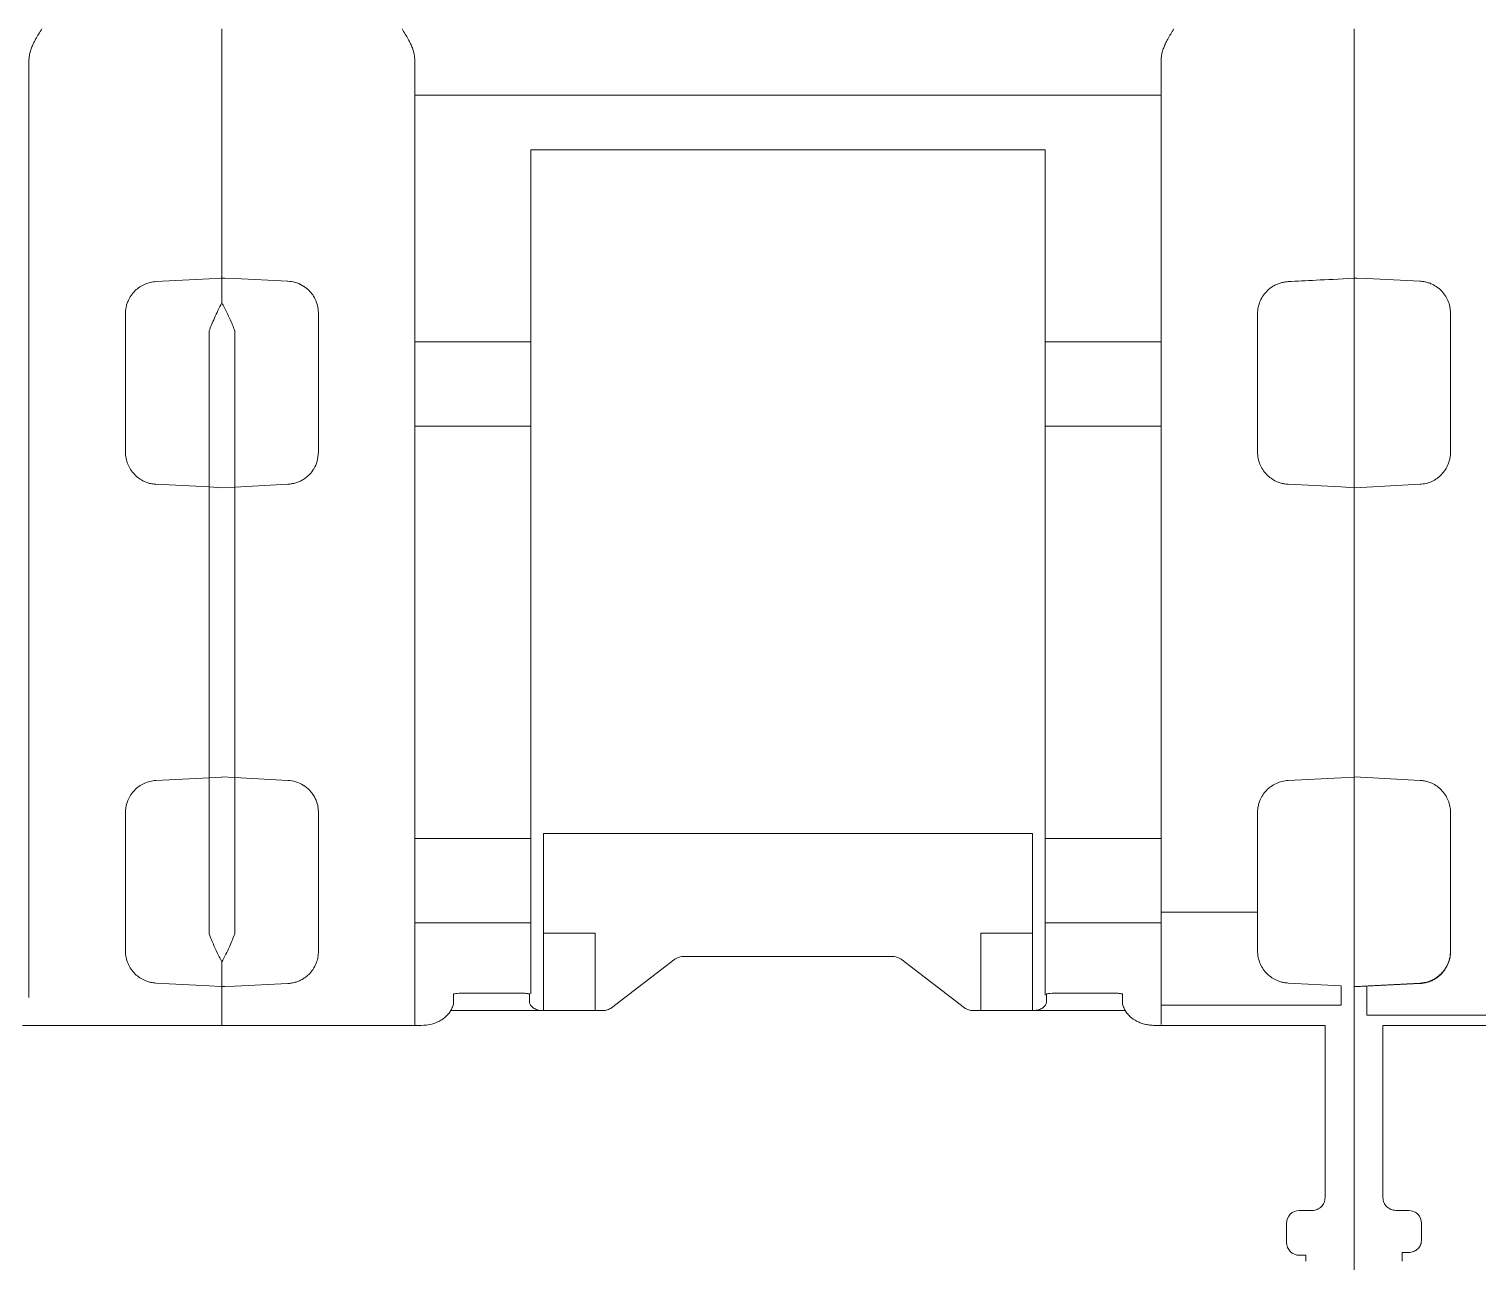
# Model space of a CAD drawing. Header units: millimetres. Extents: x 1359 to 3577, y 1336 to 3557.
# Drawn here: x 1761.47 to 1783.98, y 2945.63 to 2964.79 of the extents above; entities that cross this region are included whole.
import ezdxf

# ---------------------------------------------------------------- set-up
doc = ezdxf.new("R2010")
doc.units = ezdxf.units.MM
doc.layers.add('000-PI-Oprema', color=30, linetype='Continuous', lineweight=5)

msp = doc.modelspace()

# ---------------------------------------------------------------- linework, layer by layer
at = {"layer": '000-PI-Oprema', "color": 0, "lineweight": 0}
for p, q in [((1764.471, 2964.789), (1764.471, 2963.547)), ((1779.071, 2963.758), (1767.471, 2963.758)), ((1764.471, 2963.547), (1764.471, 2960.914)), ((1769.271, 2962.088), (1769.271, 2962.912)), ((1777.271, 2962.912), (1769.271, 2962.912)), ((1777.271, 2962.912), (1777.271, 2962.088)), ((1769.271, 2962.088), (1769.271, 2959.923)), ((1777.271, 2959.923), (1777.271, 2962.088)), ((1764.271, 2960.903), (1764.452, 2960.912)), ((1764.517, 2960.913), (1764.489, 2960.914)), ((1764.671, 2960.908), (1764.517, 2960.913)), ((1765.497, 2960.867), (1764.671, 2960.91)), ((1765.497, 2960.867), (1765.497, 2960.861)), ((1782.117, 2960.913), (1782.089, 2960.914)), ((1782.271, 2960.908), (1782.117, 2960.913)), ((1783.097, 2960.867), (1782.271, 2960.91)), ((1782.271, 2960.908), (1782.271, 2960.91)), ((1783.097, 2960.861), (1783.097, 2960.867)), ((1782.071, 2957.654), (1782.071, 2960.531)), ((1782.071, 2960.53), (1782.071, 2957.656)), ((1764.271, 2960.094), (1764.271, 2957.667)), ((1764.671, 2957.665), (1764.671, 2960.096)), ((1767.471, 2959.923), (1769.271, 2959.923)), ((1769.271, 2959.923), (1769.271, 2958.612)), ((1777.271, 2958.612), (1777.271, 2959.923)), ((1777.271, 2959.923), (1779.071, 2959.923)), ((1769.271, 2958.612), (1767.471, 2958.612)), ((1769.271, 2958.612), (1769.271, 2952.2)), ((1777.271, 2952.2), (1777.271, 2958.612)), ((1779.071, 2958.612), (1777.271, 2958.612)), ((1764.271, 2957.667), (1763.445, 2957.71)), ((1764.271, 2957.667), (1764.471, 2957.656)), ((1764.671, 2957.665), (1764.471, 2957.654)), ((1765.497, 2957.708), (1764.671, 2957.665)), ((1781.045, 2957.71), (1781.871, 2957.667)), ((1781.871, 2957.667), (1782.071, 2957.656)), ((1782.071, 2957.654), (1782.271, 2957.665)), ((1782.271, 2957.665), (1783.097, 2957.708)), ((1763.445, 2953.103), (1764.271, 2953.146)), ((1764.471, 2953.156), (1764.271, 2953.146)), ((1764.271, 2953.146), (1764.271, 2950.718)), ((1764.471, 2953.158), (1764.671, 2953.148)), ((1764.671, 2953.148), (1765.497, 2953.104)), ((1764.671, 2950.716), (1764.671, 2953.148)), ((1781.871, 2953.146), (1781.045, 2953.103)), ((1782.071, 2953.156), (1781.871, 2953.146)), ((1782.271, 2953.148), (1782.071, 2953.158)), ((1782.071, 2952.106), (1782.071, 2953.158)), ((1782.071, 2953.156), (1782.071, 2951.983)), ((1783.097, 2953.104), (1782.271, 2953.148)), ((1769.471, 2950.726), (1769.471, 2952.277)), ((1769.471, 2952.277), (1777.071, 2952.277)), ((1777.071, 2952.277), (1777.071, 2950.726)), ((1777.271, 2952.278), (1777.266, 2952.278)), ((1767.471, 2952.2), (1769.271, 2952.2)), ((1769.271, 2952.2), (1769.271, 2950.89)), ((1777.271, 2950.89), (1777.271, 2952.2)), ((1777.271, 2952.2), (1779.071, 2952.2)), ((1769.271, 2950.89), (1767.471, 2950.89)), ((1769.271, 2950.89), (1769.271, 2949.786)), ((1777.271, 2949.765), (1777.271, 2950.89)), ((1777.271, 2950.89), (1779.071, 2950.89)), ((1780.571, 2951.056), (1779.071, 2951.056)), ((1769.471, 2950.726), (1770.271, 2950.726)), ((1769.471, 2949.524), (1769.471, 2950.726)), ((1770.271, 2950.726), (1770.271, 2949.524)), ((1776.271, 2950.726), (1777.071, 2950.726)), ((1776.271, 2949.524), (1776.271, 2950.726)), ((1777.071, 2950.726), (1777.071, 2949.524)), ((1770.53, 2949.569), (1771.513, 2950.322)), ((1771.654, 2950.367), (1774.888, 2950.367)), ((1775.03, 2950.322), (1776.013, 2949.569)), ((1764.452, 2949.9), (1764.271, 2949.91)), ((1764.471, 2949.899), (1764.471, 2949.294)), ((1764.517, 2949.899), (1764.671, 2949.904)), ((1764.671, 2949.902), (1765.497, 2949.945)), ((1764.671, 2949.904), (1764.671, 2949.902)), ((1768.071, 2949.701), (1768.071, 2949.779)), ((1769.054, 2949.797), (1768.271, 2949.797)), ((1769.254, 2949.779), (1769.254, 2949.701)), ((1777.288, 2949.701), (1777.288, 2949.779)), ((1778.272, 2949.797), (1777.488, 2949.797)), ((1778.472, 2949.779), (1778.472, 2949.701)), ((1781.045, 2949.953), (1781.871, 2949.91)), ((1782.089, 2949.898), (1783.097, 2949.951)), ((1782.271, 2949.902), (1782.271, 2949.904)), ((1783.097, 2949.945), (1783.097, 2949.951)), ((1767.471, 2949.577), (1767.471, 2949.294)), ((1768.029, 2949.524), (1769.454, 2949.524)), ((1770.388, 2949.524), (1769.454, 2949.524)), ((1777.088, 2949.524), (1776.154, 2949.524)), ((1778.513, 2949.524), (1777.088, 2949.524)), ((1779.071, 2949.306), (1779.071, 2949.729)), ((1781.871, 2949.61), (1779.071, 2949.61)), ((1784.871, 2949.454), (1782.271, 2949.454)), ((1761.372, 2949.294), (1767.571, 2949.294)), ((1778.972, 2949.294), (1781.621, 2949.294)), ((1781.621, 2949.294), (1781.621, 2948.682)), ((1782.521, 2948.682), (1782.521, 2949.294)), ((1782.521, 2949.294), (1785.171, 2949.294)), ((1781.621, 2946.616), (1781.621, 2948.025)), ((1782.521, 2948.025), (1782.521, 2946.616)), ((1781.421, 2946.417), (1781.221, 2946.417)), ((1782.921, 2946.417), (1782.721, 2946.417)), ((1781.021, 2946.217), (1781.021, 2945.919)), ((1783.121, 2945.968), (1783.121, 2946.217)), ((1782.071, 2946.023), (1782.071, 2945.856)), ((1782.071, 2945.706), (1782.071, 2946.023)), ((1781.221, 2945.719), (1781.321, 2945.719)), ((1781.321, 2945.63), (1781.321, 2945.719)), ((1782.071, 2945.706), (1782.071, 2943.509)), ((1782.071, 2944.432), (1782.071, 2945.706)), ((1782.821, 2945.763), (1782.921, 2945.763)), ((1782.821, 2945.719), (1782.821, 2945.763)), ((1782.821, 2945.719), (1782.821, 2945.63))]:
    msp.add_line(p, q, dxfattribs=at)
for points, knots in [([(1761.471, 2964.299), (1761.472, 2964.32), (1761.474, 2964.364), (1761.489, 2964.43), (1761.51, 2964.496), (1761.54, 2964.563), (1761.591, 2964.662), (1761.638, 2964.737), (1761.671, 2964.789)], [0, 0, 0, 0, 0.117446, 0.242847, 0.378002, 0.506391, 0.652474, 1, 1, 1, 1]), ([(1767.271, 2964.789), (1767.305, 2964.736), (1767.352, 2964.662), (1767.403, 2964.562), (1767.437, 2964.485), (1767.464, 2964.398), (1767.469, 2964.331), (1767.471, 2964.299)], [0, 0, 0, 0, 0.350596, 0.493868, 0.625405, 0.821427, 1, 1, 1, 1]), ([(1779.071, 2964.299), (1779.072, 2964.32), (1779.074, 2964.364), (1779.089, 2964.43), (1779.11, 2964.496), (1779.14, 2964.563), (1779.191, 2964.662), (1779.238, 2964.737), (1779.271, 2964.789)], [0, 0, 0, 0, 0.117336, 0.242611, 0.377617, 0.505972, 0.652001, 1, 1, 1, 1]), ([(1782.071, 2964.789), (1782.071, 2964.757), (1782.071, 2964.693), (1782.071, 2964.597), (1782.071, 2964.502), (1782.071, 2964.375), (1782.071, 2964.219), (1782.071, 2964.042), (1782.071, 2963.882), (1782.071, 2963.745), (1782.071, 2963.63), (1782.071, 2963.575), (1782.071, 2963.547)], [0, 0, 0, 0, 0.061391, 0.122427, 0.18342, 0.24468, 0.372209, 0.500076, 0.627605, 0.755472, 0.877481, 1, 1, 1, 1]), ([(1782.071, 2963.547), (1782.071, 2963.561), (1782.071, 2963.587), (1782.071, 2963.634), (1782.071, 2963.687), (1782.071, 2963.767), (1782.071, 2963.882), (1782.071, 2964.042), (1782.071, 2964.218), (1782.071, 2964.405), (1782.071, 2964.596), (1782.071, 2964.725), (1782.071, 2964.789)], [0, 0, 0, 0, 0.061391, 0.122427, 0.18342, 0.24468, 0.372209, 0.500076, 0.627605, 0.755472, 0.877481, 1, 1, 1, 1]), ([(1761.471, 2964.145), (1761.471, 2964.155), (1761.471, 2964.174), (1761.471, 2964.21), (1761.471, 2964.252), (1761.471, 2964.283), (1761.471, 2964.299)], [0, 0, 0, 0, 0.251193, 0.5, 0.748807, 1, 1, 1, 1]), ([(1767.471, 2964.299), (1767.471, 2964.283), (1767.471, 2964.252), (1767.471, 2964.21), (1767.471, 2964.174), (1767.471, 2964.155), (1767.471, 2964.145)], [0, 0, 0, 0, 0.251193, 0.5, 0.748807, 1, 1, 1, 1]), ([(1779.071, 2964.145), (1779.071, 2964.155), (1779.071, 2964.174), (1779.071, 2964.21), (1779.071, 2964.252), (1779.071, 2964.283), (1779.071, 2964.299)], [0, 0, 0, 0, 0.251193, 0.5, 0.748807, 1, 1, 1, 1]), ([(1761.471, 2961.083), (1761.471, 2961.167), (1761.471, 2961.333), (1761.471, 2961.575), (1761.471, 2961.81), (1761.471, 2962.037), (1761.471, 2962.257), (1761.471, 2962.47), (1761.471, 2962.676), (1761.471, 2962.94), (1761.471, 2963.249), (1761.471, 2963.585), (1761.471, 2963.889), (1761.471, 2964.06), (1761.471, 2964.145)], [0, 0, 0, 0, 0.062754, 0.125301, 0.187708, 0.250043, 0.312375, 0.374772, 0.437302, 0.500033, 0.625237, 0.749935, 0.874674, 1, 1, 1, 1]), ([(1767.471, 2964.145), (1767.471, 2964.105), (1767.471, 2964.024), (1767.471, 2963.893), (1767.471, 2963.753), (1767.471, 2963.606), (1767.471, 2963.45), (1767.471, 2963.285), (1767.471, 2963.113), (1767.471, 2962.872), (1767.471, 2962.553), (1767.471, 2962.142), (1767.471, 2961.705), (1767.471, 2961.392), (1767.471, 2961.235)], [0, 0, 0, 0, 0.062736, 0.125281, 0.187695, 0.250043, 0.312387, 0.374792, 0.437318, 0.500031, 0.625212, 0.749931, 0.874692, 1, 1, 1, 1]), ([(1779.071, 2961.083), (1779.071, 2961.167), (1779.071, 2961.333), (1779.071, 2961.575), (1779.071, 2961.81), (1779.071, 2962.037), (1779.071, 2962.257), (1779.071, 2962.47), (1779.071, 2962.676), (1779.071, 2962.94), (1779.071, 2963.249), (1779.071, 2963.585), (1779.071, 2963.889), (1779.071, 2964.06), (1779.071, 2964.145)], [0, 0, 0, 0, 0.062754, 0.125301, 0.187708, 0.250043, 0.312375, 0.374772, 0.437302, 0.500033, 0.625237, 0.749935, 0.874674, 1, 1, 1, 1]), ([(1782.071, 2963.547), (1782.071, 2963.511), (1782.071, 2963.437), (1782.071, 2963.317), (1782.071, 2963.191), (1782.071, 2963.057), (1782.071, 2962.915), (1782.071, 2962.766), (1782.071, 2962.61), (1782.071, 2962.392), (1782.071, 2962.104), (1782.071, 2961.731), (1782.071, 2961.336), (1782.071, 2961.054), (1782.071, 2960.912)], [0, 0, 0, 0, 0.062728, 0.125272, 0.18769, 0.250045, 0.312396, 0.374803, 0.437328, 0.500029, 0.625194, 0.749922, 0.874696, 1, 1, 1, 1]), ([(1782.071, 2960.914), (1782.071, 2960.985), (1782.071, 2961.128), (1782.071, 2961.334), (1782.071, 2961.535), (1782.071, 2961.73), (1782.071, 2961.918), (1782.071, 2962.101), (1782.071, 2962.277), (1782.071, 2962.504), (1782.071, 2962.77), (1782.071, 2963.06), (1782.071, 2963.323), (1782.071, 2963.472), (1782.071, 2963.547)], [0, 0, 0, 0, 0.062728, 0.125271, 0.18769, 0.250045, 0.312396, 0.374804, 0.437328, 0.500029, 0.625194, 0.749922, 0.874696, 1, 1, 1, 1]), ([(1767.471, 2961.235), (1767.471, 2961.171), (1767.471, 2961.044), (1767.471, 2960.845), (1767.471, 2960.643), (1767.471, 2960.435), (1767.471, 2960.223), (1767.471, 2960.006), (1767.471, 2959.784), (1767.471, 2959.633), (1767.471, 2959.558)], [0, 0, 0, 0, 0.12575, 0.250858, 0.375537, 0.5, 0.624463, 0.749142, 0.87425, 1, 1, 1, 1]), ([(1761.471, 2959.69), (1761.471, 2959.761), (1761.471, 2959.903), (1761.471, 2960.111), (1761.471, 2960.315), (1761.471, 2960.514), (1761.471, 2960.709), (1761.471, 2960.899), (1761.471, 2961.022), (1761.471, 2961.083)], [0, 0, 0, 0, 0.143512, 0.28637, 0.428834, 0.571166, 0.71363, 0.856488, 1, 1, 1, 1]), ([(1779.071, 2959.69), (1779.071, 2959.761), (1779.071, 2959.903), (1779.071, 2960.111), (1779.071, 2960.315), (1779.071, 2960.514), (1779.071, 2960.709), (1779.071, 2960.899), (1779.071, 2961.022), (1779.071, 2961.083)], [0, 0, 0, 0, 0.143512, 0.28637, 0.428834, 0.571166, 0.71363, 0.856488, 1, 1, 1, 1]), ([(1762.971, 2960.36), (1762.972, 2960.383), (1762.974, 2960.428), (1762.988, 2960.494), (1763.014, 2960.568), (1763.057, 2960.646), (1763.119, 2960.72), (1763.193, 2960.779), (1763.274, 2960.822), (1763.358, 2960.851), (1763.416, 2960.857), (1763.445, 2960.86)], [0, 0, 0, 0, 0.093221, 0.185813, 0.279137, 0.41434, 0.546905, 0.668022, 0.785627, 0.893606, 1, 1, 1, 1]), ([(1765.971, 2960.369), (1765.97, 2960.392), (1765.969, 2960.437), (1765.954, 2960.503), (1765.929, 2960.576), (1765.886, 2960.653), (1765.817, 2960.735), (1765.725, 2960.804), (1765.613, 2960.853), (1765.535, 2960.863), (1765.497, 2960.867)], [0, 0, 0, 0, 0.092601, 0.18543, 0.278489, 0.413813, 0.545287, 0.709927, 0.860804, 1, 1, 1, 1]), ([(1781.045, 2960.86), (1781.027, 2960.858), (1780.989, 2960.855), (1780.933, 2960.842), (1780.878, 2960.823), (1780.823, 2960.796), (1780.771, 2960.762), (1780.716, 2960.715), (1780.658, 2960.648), (1780.61, 2960.561), (1780.577, 2960.462), (1780.573, 2960.394), (1780.571, 2960.36)], [0, 0, 0, 0, 0.067869, 0.138425, 0.211987, 0.288836, 0.369219, 0.453352, 0.573685, 0.721104, 0.860335, 1, 1, 1, 1]), ([(1783.097, 2960.867), (1783.117, 2960.865), (1783.156, 2960.862), (1783.212, 2960.849), (1783.278, 2960.825), (1783.35, 2960.786), (1783.424, 2960.727), (1783.487, 2960.653), (1783.534, 2960.566), (1783.565, 2960.47), (1783.569, 2960.403), (1783.571, 2960.369)], [0, 0, 0, 0, 0.071618, 0.143308, 0.216363, 0.334035, 0.455285, 0.587191, 0.721903, 0.860899, 1, 1, 1, 1]), ([(1764.271, 2960.094), (1764.284, 2960.126), (1764.311, 2960.195), (1764.357, 2960.301), (1764.411, 2960.417), (1764.45, 2960.491), (1764.471, 2960.53)], [0, 0, 0, 0, 0.193415, 0.424448, 0.693252, 1, 1, 1, 1]), ([(1764.671, 2960.096), (1764.659, 2960.128), (1764.634, 2960.191), (1764.595, 2960.282), (1764.555, 2960.369), (1764.513, 2960.453), (1764.485, 2960.505), (1764.471, 2960.531)], [0, 0, 0, 0, 0.194202, 0.390464, 0.589612, 0.792498, 1, 1, 1, 1]), ([(1780.571, 2960.36), (1780.571, 2960.295), (1780.571, 2960.163), (1780.571, 2959.962), (1780.571, 2959.825), (1780.571, 2959.757)], [0, 0, 0, 0, 0.333419, 0.666581, 1, 1, 1, 1]), ([(1761.471, 2951.123), (1761.471, 2951.237), (1761.471, 2951.465), (1761.471, 2951.81), (1761.471, 2952.158), (1761.471, 2952.508), (1761.471, 2952.862), (1761.471, 2953.459), (1761.471, 2954.306), (1761.471, 2955.406), (1761.471, 2956.506), (1761.471, 2957.473), (1761.471, 2958.305), (1761.471, 2959.005), (1761.471, 2959.461), (1761.471, 2959.69)], [0, 0, 0, 0, 0.041431, 0.082793, 0.124119, 0.165441, 0.206793, 0.248207, 0.374079, 0.500012, 0.625883, 0.751817, 0.834548, 0.917188, 1, 1, 1, 1]), ([(1779.071, 2951.123), (1779.071, 2951.237), (1779.071, 2951.465), (1779.071, 2951.81), (1779.071, 2952.158), (1779.071, 2952.508), (1779.071, 2952.862), (1779.071, 2953.459), (1779.071, 2954.306), (1779.071, 2955.406), (1779.071, 2956.506), (1779.071, 2957.473), (1779.071, 2958.305), (1779.071, 2959.005), (1779.071, 2959.461), (1779.071, 2959.69)], [0, 0, 0, 0, 0.041431, 0.082793, 0.124119, 0.165441, 0.206793, 0.248207, 0.374079, 0.500012, 0.625883, 0.751817, 0.834548, 0.917188, 1, 1, 1, 1]), ([(1780.571, 2959.757), (1780.571, 2959.655), (1780.571, 2959.452), (1780.571, 2959.145), (1780.571, 2958.835), (1780.571, 2958.523), (1780.571, 2958.314), (1780.571, 2958.209)], [0, 0, 0, 0, 0.200123, 0.400061, 0.599939, 0.799877, 1, 1, 1, 1]), ([(1767.471, 2959.558), (1767.471, 2959.447), (1767.471, 2959.225), (1767.471, 2958.89), (1767.471, 2958.552), (1767.471, 2958.212), (1767.471, 2957.87), (1767.471, 2957.291), (1767.471, 2956.471), (1767.471, 2955.406), (1767.471, 2954.342), (1767.471, 2953.406), (1767.471, 2952.6), (1767.471, 2951.921), (1767.471, 2951.477), (1767.471, 2951.255)], [0, 0, 0, 0, 0.041447, 0.082829, 0.124176, 0.16552, 0.206891, 0.248321, 0.374134, 0.500011, 0.625824, 0.751702, 0.834467, 0.91715, 1, 1, 1, 1]), ([(1783.571, 2958.207), (1783.571, 2958.327), (1783.571, 2958.566), (1783.571, 2958.921), (1783.571, 2959.274), (1783.571, 2959.506), (1783.571, 2959.622)], [0, 0, 0, 0, 0.2501, 0.5, 0.7499, 1, 1, 1, 1]), ([(1763.445, 2957.71), (1763.424, 2957.712), (1763.382, 2957.715), (1763.321, 2957.731), (1763.253, 2957.757), (1763.18, 2957.799), (1763.108, 2957.862), (1763.049, 2957.936), (1763.005, 2958.021), (1762.976, 2958.113), (1762.973, 2958.177), (1762.971, 2958.209)], [0, 0, 0, 0, 0.082209, 0.16366, 0.245689, 0.369303, 0.493372, 0.618767, 0.744744, 0.872104, 1, 1, 1, 1]), ([(1765.497, 2957.708), (1765.518, 2957.71), (1765.559, 2957.714), (1765.62, 2957.729), (1765.678, 2957.751), (1765.734, 2957.781), (1765.786, 2957.817), (1765.845, 2957.872), (1765.907, 2957.953), (1765.96, 2958.07), (1765.967, 2958.16), (1765.971, 2958.207)], [0, 0, 0, 0, 0.080411, 0.161533, 0.243405, 0.326066, 0.409552, 0.493901, 0.642123, 0.810797, 1, 1, 1, 1]), ([(1781.045, 2957.71), (1781.024, 2957.712), (1780.982, 2957.715), (1780.921, 2957.731), (1780.853, 2957.757), (1780.78, 2957.799), (1780.708, 2957.862), (1780.649, 2957.936), (1780.605, 2958.021), (1780.576, 2958.113), (1780.573, 2958.177), (1780.571, 2958.209)], [0, 0, 0, 0, 0.082209, 0.16366, 0.245689, 0.369303, 0.493372, 0.618767, 0.744744, 0.872104, 1, 1, 1, 1]), ([(1783.571, 2958.207), (1783.571, 2958.186), (1783.569, 2958.144), (1783.556, 2958.081), (1783.533, 2958.01), (1783.494, 2957.935), (1783.435, 2957.86), (1783.363, 2957.797), (1783.281, 2957.75), (1783.191, 2957.718), (1783.129, 2957.711), (1783.097, 2957.708)], [0, 0, 0, 0, 0.085507, 0.170147, 0.255273, 0.381189, 0.506725, 0.630753, 0.754527, 0.877113, 1, 1, 1, 1]), ([(1764.271, 2957.667), (1764.271, 2957.56), (1764.271, 2957.346), (1764.271, 2957.024), (1764.271, 2956.702), (1764.271, 2956.379), (1764.271, 2956.055), (1764.271, 2955.731), (1764.271, 2955.325), (1764.271, 2954.838), (1764.271, 2954.272), (1764.271, 2953.707), (1764.271, 2953.333), (1764.271, 2953.146)], [0, 0, 0, 0, 0.071556, 0.142997, 0.214365, 0.285706, 0.357065, 0.428486, 0.500013, 0.625062, 0.749916, 0.874816, 1, 1, 1, 1]), ([(1782.071, 2957.656), (1782.071, 2957.55), (1782.071, 2957.338), (1782.071, 2957.017), (1782.071, 2956.697), (1782.071, 2956.375), (1782.071, 2956.053), (1782.071, 2955.73), (1782.071, 2955.326), (1782.071, 2954.841), (1782.071, 2954.276), (1782.071, 2953.714), (1782.071, 2953.342), (1782.071, 2953.156)], [0, 0, 0, 0, 0.071572, 0.143012, 0.214372, 0.285701, 0.357051, 0.428472, 0.500015, 0.625079, 0.749917, 0.8748, 1, 1, 1, 1]), ([(1782.071, 2953.158), (1782.071, 2953.264), (1782.071, 2953.477), (1782.071, 2953.796), (1782.071, 2954.117), (1782.071, 2954.438), (1782.071, 2954.76), (1782.071, 2955.083), (1782.071, 2955.487), (1782.071, 2955.972), (1782.071, 2956.535), (1782.071, 2957.097), (1782.071, 2957.468), (1782.071, 2957.654)], [0, 0, 0, 0, 0.071572, 0.143012, 0.214372, 0.285701, 0.357051, 0.428472, 0.500015, 0.625079, 0.749917, 0.8748, 1, 1, 1, 1]), ([(1762.971, 2952.603), (1762.972, 2952.625), (1762.974, 2952.667), (1762.986, 2952.73), (1763.01, 2952.801), (1763.049, 2952.876), (1763.108, 2952.951), (1763.18, 2953.013), (1763.262, 2953.06), (1763.351, 2953.093), (1763.414, 2953.099), (1763.445, 2953.103)], [0, 0, 0, 0, 0.085573, 0.170275, 0.255463, 0.381339, 0.506835, 0.630803, 0.754517, 0.877108, 1, 1, 1, 1]), ([(1765.971, 2952.605), (1765.97, 2952.629), (1765.968, 2952.677), (1765.953, 2952.745), (1765.931, 2952.806), (1765.902, 2952.861), (1765.869, 2952.909), (1765.817, 2952.97), (1765.737, 2953.035), (1765.621, 2953.089), (1765.539, 2953.099), (1765.497, 2953.104)], [0, 0, 0, 0, 0.097376, 0.189595, 0.276665, 0.358598, 0.435408, 0.507112, 0.674555, 0.83875, 1, 1, 1, 1]), ([(1780.571, 2952.603), (1780.572, 2952.625), (1780.574, 2952.667), (1780.586, 2952.73), (1780.61, 2952.801), (1780.649, 2952.876), (1780.708, 2952.951), (1780.78, 2953.013), (1780.862, 2953.06), (1780.951, 2953.093), (1781.014, 2953.099), (1781.045, 2953.103)], [0, 0, 0, 0, 0.085573, 0.170275, 0.255463, 0.381339, 0.506835, 0.630803, 0.754517, 0.877108, 1, 1, 1, 1]), ([(1783.097, 2953.104), (1783.118, 2953.103), (1783.16, 2953.099), (1783.221, 2953.083), (1783.29, 2953.057), (1783.363, 2953.015), (1783.435, 2952.953), (1783.494, 2952.878), (1783.538, 2952.793), (1783.566, 2952.701), (1783.57, 2952.637), (1783.571, 2952.605)], [0, 0, 0, 0, 0.082205, 0.163652, 0.245679, 0.369354, 0.493482, 0.618917, 0.744935, 0.872201, 1, 1, 1, 1]), ([(1780.571, 2952.603), (1780.571, 2952.499), (1780.571, 2952.289), (1780.571, 2951.977), (1780.571, 2951.668), (1780.571, 2951.36), (1780.571, 2951.157), (1780.571, 2951.056)], [0, 0, 0, 0, 0.200123, 0.400061, 0.599939, 0.799877, 1, 1, 1, 1]), ([(1783.571, 2951.19), (1783.571, 2951.306), (1783.571, 2951.539), (1783.571, 2951.892), (1783.571, 2952.247), (1783.571, 2952.486), (1783.571, 2952.605)], [0, 0, 0, 0, 0.2501, 0.5, 0.7499, 1, 1, 1, 1]), ([(1782.071, 2950.281), (1782.071, 2950.281), (1782.071, 2950.608), (1782.071, 2950.991), (1782.071, 2951.48), (1782.071, 2951.834), (1782.071, 2952.063), (1782.071, 2952.092), (1782.071, 2952.106)], [0, 0, 0, 0, 0.008736, 0.206989, 0.405242, 0.603494, 0.801747, 1, 1, 1, 1]), ([(1782.071, 2952.006), (1782.071, 2951.992), (1782.071, 2951.964), (1782.071, 2951.742), (1782.071, 2951.394), (1782.071, 2950.937), (1782.071, 2950.554), (1782.071, 2950.283)], [0, 0, 0, 0, 0.201961, 0.403921, 0.605881, 0.807842, 1, 1, 1, 1]), ([(1761.471, 2949.729), (1761.471, 2949.791), (1761.471, 2949.913), (1761.471, 2950.103), (1761.471, 2950.298), (1761.471, 2950.497), (1761.471, 2950.701), (1761.471, 2950.909), (1761.471, 2951.052), (1761.471, 2951.123)], [0, 0, 0, 0, 0.143512, 0.28637, 0.428834, 0.571166, 0.71363, 0.856488, 1, 1, 1, 1]), ([(1767.471, 2951.255), (1767.471, 2951.179), (1767.471, 2951.028), (1767.471, 2950.807), (1767.471, 2950.59), (1767.471, 2950.378), (1767.471, 2950.17), (1767.471, 2949.967), (1767.471, 2949.769), (1767.471, 2949.641), (1767.471, 2949.577)], [0, 0, 0, 0, 0.12575, 0.250858, 0.375537, 0.5, 0.624463, 0.749142, 0.87425, 1, 1, 1, 1]), ([(1779.071, 2949.729), (1779.071, 2949.791), (1779.071, 2949.913), (1779.071, 2950.103), (1779.071, 2950.298), (1779.071, 2950.497), (1779.071, 2950.701), (1779.071, 2950.909), (1779.071, 2951.052), (1779.071, 2951.123)], [0, 0, 0, 0, 0.143512, 0.28637, 0.428834, 0.571166, 0.71363, 0.856488, 1, 1, 1, 1]), ([(1783.571, 2950.443), (1783.571, 2950.504), (1783.571, 2950.625), (1783.571, 2950.811), (1783.571, 2950.999), (1783.571, 2951.126), (1783.571, 2951.19)], [0, 0, 0, 0, 0.25014, 0.5, 0.74986, 1, 1, 1, 1]), ([(1780.571, 2951.056), (1780.571, 2950.987), (1780.571, 2950.851), (1780.571, 2950.649), (1780.571, 2950.518), (1780.571, 2950.452)], [0, 0, 0, 0, 0.333419, 0.666581, 1, 1, 1, 1]), ([(1764.271, 2950.718), (1764.284, 2950.687), (1764.309, 2950.623), (1764.348, 2950.532), (1764.388, 2950.445), (1764.429, 2950.361), (1764.457, 2950.309), (1764.471, 2950.283)], [0, 0, 0, 0, 0.1942, 0.390457, 0.5896, 0.792488, 1, 1, 1, 1]), ([(1764.671, 2950.716), (1764.659, 2950.685), (1764.631, 2950.616), (1764.585, 2950.51), (1764.531, 2950.394), (1764.492, 2950.32), (1764.471, 2950.281)], [0, 0, 0, 0, 0.193384, 0.424408, 0.693222, 1, 1, 1, 1]), ([(1763.445, 2949.953), (1763.426, 2949.955), (1763.387, 2949.958), (1763.331, 2949.971), (1763.265, 2949.995), (1763.193, 2950.033), (1763.119, 2950.093), (1763.056, 2950.167), (1763.009, 2950.254), (1762.977, 2950.351), (1762.973, 2950.418), (1762.971, 2950.452)], [0, 0, 0, 0, 0.070996, 0.142095, 0.214573, 0.332083, 0.453298, 0.585758, 0.72107, 0.860537, 1, 1, 1, 1]), ([(1765.497, 2949.945), (1765.516, 2949.947), (1765.554, 2949.95), (1765.61, 2949.963), (1765.666, 2949.983), (1765.72, 2950.009), (1765.773, 2950.044), (1765.83, 2950.093), (1765.893, 2950.167), (1765.94, 2950.26), (1765.967, 2950.357), (1765.97, 2950.414), (1765.971, 2950.443)], [0, 0, 0, 0, 0.068374, 0.139376, 0.213318, 0.290476, 0.371092, 0.45538, 0.587276, 0.76147, 0.88059, 1, 1, 1, 1]), ([(1781.045, 2949.953), (1781.026, 2949.955), (1780.987, 2949.958), (1780.931, 2949.971), (1780.865, 2949.995), (1780.793, 2950.033), (1780.719, 2950.093), (1780.656, 2950.167), (1780.609, 2950.254), (1780.577, 2950.351), (1780.573, 2950.418), (1780.571, 2950.452)], [0, 0, 0, 0, 0.070997, 0.142096, 0.214572, 0.332081, 0.453288, 0.585757, 0.721078, 0.860541, 1, 1, 1, 1]), ([(1783.097, 2949.951), (1783.139, 2949.953), (1783.185, 2949.961), (1783.285, 2949.995), (1783.338, 2950.022), (1783.438, 2950.104), (1783.484, 2950.159), (1783.552, 2950.293), (1783.571, 2950.371), (1783.571, 2950.45)], [0, 0, 0, 0, 0.25, 0.25, 0.5, 0.5, 0.75, 0.75, 1, 1, 1, 1]), ([(1783.097, 2949.945), (1783.116, 2949.947), (1783.154, 2949.95), (1783.21, 2949.963), (1783.266, 2949.983), (1783.32, 2950.009), (1783.373, 2950.044), (1783.43, 2950.093), (1783.493, 2950.167), (1783.54, 2950.26), (1783.567, 2950.357), (1783.57, 2950.414), (1783.571, 2950.443)], [0, 0, 0, 0, 0.068374, 0.139377, 0.213319, 0.290477, 0.371094, 0.455382, 0.587277, 0.761474, 0.880592, 1, 1, 1, 1]), ([(1768.071, 2949.779), (1768.071, 2949.784), (1768.093, 2949.789), (1768.167, 2949.795), (1768.219, 2949.797), (1768.271, 2949.797)], [0, 0, 0, 0, 0.5, 0.5, 1, 1, 1, 1]), ([(1769.254, 2949.779), (1769.254, 2949.781), (1769.252, 2949.783), (1769.24, 2949.786), (1769.222, 2949.789), (1769.189, 2949.793), (1769.133, 2949.796), (1769.081, 2949.797), (1769.054, 2949.797)], [0, 0, 0, 0, 0.128148, 0.251094, 0.373747, 0.501054, 0.748354, 1, 1, 1, 1]), ([(1777.288, 2949.779), (1777.288, 2949.784), (1777.31, 2949.789), (1777.384, 2949.795), (1777.436, 2949.797), (1777.488, 2949.797)], [0, 0, 0, 0, 0.5, 0.5, 1, 1, 1, 1]), ([(1778.472, 2949.779), (1778.471, 2949.781), (1778.469, 2949.783), (1778.458, 2949.786), (1778.439, 2949.789), (1778.406, 2949.793), (1778.351, 2949.796), (1778.298, 2949.797), (1778.272, 2949.797)], [0, 0, 0, 0, 0.128148, 0.251094, 0.373747, 0.501054, 0.748354, 1, 1, 1, 1]), ([(1782.071, 2949.901), (1782.071, 2949.829), (1782.071, 2949.687), (1782.071, 2949.48), (1782.071, 2949.279), (1782.071, 2949.084), (1782.071, 2948.895), (1782.071, 2948.713), (1782.071, 2948.536), (1782.071, 2948.31), (1782.071, 2948.043), (1782.071, 2947.753), (1782.071, 2947.49), (1782.071, 2947.34), (1782.071, 2947.265)], [0, 0, 0, 0, 0.062728, 0.125272, 0.18769, 0.250045, 0.312396, 0.374803, 0.437328, 0.500029, 0.625194, 0.749922, 0.874696, 1, 1, 1, 1]), ([(1782.071, 2947.265), (1782.071, 2947.302), (1782.071, 2947.375), (1782.071, 2947.495), (1782.071, 2947.622), (1782.071, 2947.756), (1782.071, 2947.897), (1782.071, 2948.046), (1782.071, 2948.202), (1782.071, 2948.42), (1782.071, 2948.708), (1782.071, 2949.08), (1782.071, 2949.475), (1782.071, 2949.757), (1782.071, 2949.899)], [0, 0, 0, 0, 0.062728, 0.125271, 0.18769, 0.250045, 0.312396, 0.374804, 0.437328, 0.500029, 0.625194, 0.749922, 0.874696, 1, 1, 1, 1]), ([(1782.271, 2949.904), (1782.245, 2949.903), (1782.192, 2949.902), (1782.142, 2949.9), (1782.117, 2949.899)], [0, 0, 0, 0, 0.508632, 1, 1, 1, 1]), ([(1768.029, 2949.524), (1768.018, 2949.507), (1767.997, 2949.474), (1767.954, 2949.429), (1767.904, 2949.39), (1767.827, 2949.345), (1767.716, 2949.303), (1767.62, 2949.298), (1767.571, 2949.294)], [0, 0, 0, 0, 0.126929, 0.250928, 0.374602, 0.500576, 0.748126, 1, 1, 1, 1]), ([(1768.071, 2949.651), (1768.071, 2949.642), (1768.07, 2949.625), (1768.061, 2949.594), (1768.049, 2949.561), (1768.036, 2949.536), (1768.029, 2949.524)], [0, 0, 0, 0, 0.256458, 0.506841, 0.753776, 1, 1, 1, 1]), ([(1769.454, 2949.524), (1769.441, 2949.525), (1769.414, 2949.526), (1769.375, 2949.535), (1769.341, 2949.549), (1769.301, 2949.574), (1769.262, 2949.611), (1769.257, 2949.637), (1769.254, 2949.651)], [0, 0, 0, 0, 0.128818, 0.251822, 0.37424, 0.501366, 0.746636, 1, 1, 1, 1]), ([(1770.53, 2949.569), (1770.52, 2949.562), (1770.5, 2949.549), (1770.466, 2949.535), (1770.428, 2949.526), (1770.402, 2949.525), (1770.388, 2949.524)], [0, 0, 0, 0, 0.25487, 0.5, 0.74513, 1, 1, 1, 1]), ([(1776.154, 2949.524), (1776.141, 2949.525), (1776.115, 2949.526), (1776.077, 2949.535), (1776.042, 2949.549), (1776.023, 2949.562), (1776.013, 2949.569)], [0, 0, 0, 0, 0.25487, 0.5, 0.74513, 1, 1, 1, 1]), ([(1777.288, 2949.651), (1777.288, 2949.644), (1777.286, 2949.632), (1777.275, 2949.61), (1777.257, 2949.588), (1777.224, 2949.561), (1777.169, 2949.531), (1777.115, 2949.527), (1777.088, 2949.524)], [0, 0, 0, 0, 0.130698, 0.254597, 0.376443, 0.501216, 0.749391, 1, 1, 1, 1]), ([(1778.513, 2949.524), (1778.507, 2949.536), (1778.494, 2949.561), (1778.481, 2949.594), (1778.473, 2949.625), (1778.472, 2949.642), (1778.472, 2949.651)], [0, 0, 0, 0, 0.246224, 0.493159, 0.743542, 1, 1, 1, 1]), ([(1778.972, 2949.294), (1778.947, 2949.295), (1778.899, 2949.297), (1778.828, 2949.309), (1778.76, 2949.329), (1778.676, 2949.365), (1778.582, 2949.426), (1778.536, 2949.491), (1778.513, 2949.524)], [0, 0, 0, 0, 0.126929, 0.250928, 0.374602, 0.500576, 0.748126, 1, 1, 1, 1]), ([(1782.071, 2947.265), (1782.071, 2947.252), (1782.071, 2947.225), (1782.071, 2947.178), (1782.071, 2947.125), (1782.071, 2947.045), (1782.071, 2946.93), (1782.071, 2946.77), (1782.071, 2946.594), (1782.071, 2946.408), (1782.071, 2946.216), (1782.071, 2946.088), (1782.071, 2946.023)], [0, 0, 0, 0, 0.061391, 0.122427, 0.18342, 0.24468, 0.372209, 0.500076, 0.627605, 0.755472, 0.877481, 1, 1, 1, 1]), ([(1782.071, 2946.023), (1782.071, 2946.056), (1782.071, 2946.12), (1782.071, 2946.216), (1782.071, 2946.311), (1782.071, 2946.438), (1782.071, 2946.594), (1782.071, 2946.77), (1782.071, 2946.93), (1782.071, 2947.067), (1782.071, 2947.182), (1782.071, 2947.237), (1782.071, 2947.265)], [0, 0, 0, 0, 0.061391, 0.122427, 0.18342, 0.24468, 0.372209, 0.500076, 0.627605, 0.755472, 0.877481, 1, 1, 1, 1]), ([(1781.421, 2946.417), (1781.435, 2946.417), (1781.461, 2946.419), (1781.499, 2946.43), (1781.533, 2946.449), (1781.573, 2946.482), (1781.613, 2946.537), (1781.619, 2946.589), (1781.621, 2946.616)], [0, 0, 0, 0, 0.128148, 0.251094, 0.373747, 0.501054, 0.748354, 1, 1, 1, 1]), ([(1782.521, 2946.616), (1782.522, 2946.603), (1782.524, 2946.576), (1782.535, 2946.539), (1782.554, 2946.504), (1782.587, 2946.465), (1782.642, 2946.425), (1782.695, 2946.419), (1782.721, 2946.417)], [0, 0, 0, 0, 0.128148, 0.251094, 0.373747, 0.501054, 0.748354, 1, 1, 1, 1]), ([(1781.221, 2946.417), (1781.169, 2946.417), (1781.117, 2946.395), (1781.043, 2946.321), (1781.021, 2946.27), (1781.021, 2946.217)], [0, 0, 0, 0, 0.5, 0.5, 1, 1, 1, 1]), ([(1783.121, 2946.217), (1783.121, 2946.27), (1783.1, 2946.321), (1783.026, 2946.395), (1782.974, 2946.417), (1782.921, 2946.417)], [0, 0, 0, 0, 0.5, 0.5, 1, 1, 1, 1]), ([(1782.921, 2945.763), (1782.935, 2945.764), (1782.961, 2945.765), (1782.999, 2945.777), (1783.033, 2945.795), (1783.073, 2945.828), (1783.113, 2945.883), (1783.119, 2945.936), (1783.121, 2945.968)], [0, 0, 0, 0, 0.128148, 0.251094, 0.373747, 0.501054, 0.748354, 1, 1, 1, 1]), ([(1781.021, 2945.919), (1781.021, 2945.866), (1781.043, 2945.815), (1781.117, 2945.741), (1781.169, 2945.719), (1781.221, 2945.719)], [0, 0, 0, 0, 0.5, 0.5, 1, 1, 1, 1]), ([(1782.071, 2945.856), (1782.071, 2945.843), (1782.071, 2945.817), (1782.071, 2945.78), (1782.071, 2945.744), (1782.071, 2945.712), (1782.071, 2945.708), (1782.071, 2945.706)], [0, 0, 0, 0, 0.169382, 0.332374, 0.500748, 0.7482, 1, 1, 1, 1])]:
    msp.add_open_spline(points, degree=3, knots=knots, dxfattribs=at)
for points in [[(1763.445, 2960.86), (1763.72, 2960.874), (1763.996, 2960.888), (1764.271, 2960.903)], [(1764.452, 2960.912), (1764.458, 2960.912), (1764.465, 2960.912), (1764.471, 2960.912)], [(1764.471, 2960.914), (1764.477, 2960.914), (1764.483, 2960.914), (1764.489, 2960.914)], [(1764.471, 2960.53), (1764.471, 2960.76), (1764.471, 2960.897), (1764.471, 2960.912)], [(1781.045, 2960.86), (1781.32, 2960.874), (1781.596, 2960.888), (1782.071, 2960.912)], [(1782.089, 2960.914), (1782.083, 2960.914), (1782.077, 2960.914), (1782.071, 2960.914)], [(1782.071, 2960.914), (1782.071, 2960.898), (1782.071, 2960.762), (1782.071, 2960.531)], [(1782.071, 2960.53), (1782.071, 2960.76), (1782.071, 2960.897), (1782.071, 2960.912)], [(1762.971, 2959.757), (1762.971, 2959.963), (1762.971, 2960.164), (1762.971, 2960.36)], [(1765.971, 2960.369), (1765.971, 2960.128), (1765.971, 2959.878), (1765.971, 2959.622)], [(1783.571, 2960.369), (1783.571, 2960.128), (1783.571, 2959.878), (1783.571, 2959.622)], [(1762.971, 2958.209), (1762.971, 2958.734), (1762.971, 2959.251), (1762.971, 2959.757)], [(1765.971, 2959.622), (1765.971, 2959.159), (1765.971, 2958.686), (1765.971, 2958.207)], [(1764.671, 2957.665), (1764.671, 2956.174), (1764.671, 2954.638), (1764.671, 2953.148)], [(1762.971, 2951.056), (1762.971, 2951.562), (1762.971, 2952.079), (1762.971, 2952.603)], [(1765.971, 2952.605), (1765.971, 2952.126), (1765.971, 2951.654), (1765.971, 2951.19)], [(1765.971, 2951.19), (1765.971, 2950.934), (1765.971, 2950.685), (1765.971, 2950.443)], [(1762.971, 2950.452), (1762.971, 2950.648), (1762.971, 2950.85), (1762.971, 2951.056)], [(1764.471, 2949.901), (1764.471, 2949.916), (1764.471, 2950.052), (1764.471, 2950.283)], [(1771.513, 2950.322), (1771.55, 2950.35), (1771.602, 2950.367), (1771.654, 2950.367)], [(1774.888, 2950.367), (1774.941, 2950.367), (1774.993, 2950.35), (1775.03, 2950.322)], [(1782.071, 2949.901), (1782.071, 2949.916), (1782.071, 2950.052), (1782.071, 2950.283)], [(1782.071, 2950.281), (1782.071, 2950.051), (1782.071, 2949.914), (1782.071, 2949.899)], [(1764.271, 2949.91), (1763.996, 2949.924), (1763.72, 2949.938), (1763.445, 2949.953)], [(1764.471, 2949.901), (1764.465, 2949.9), (1764.458, 2949.9), (1764.452, 2949.9)], [(1764.489, 2949.898), (1764.483, 2949.898), (1764.477, 2949.899), (1764.471, 2949.899)], [(1764.517, 2949.899), (1764.507, 2949.899), (1764.498, 2949.898), (1764.489, 2949.898)], [(1781.871, 2949.61), (1781.871, 2949.707), (1781.871, 2949.807), (1781.871, 2949.91)], [(1782.071, 2949.899), (1782.077, 2949.898), (1782.083, 2949.898), (1782.089, 2949.898)], [(1782.117, 2949.899), (1782.107, 2949.899), (1782.098, 2949.898), (1782.089, 2949.898)], [(1783.097, 2949.945), (1782.822, 2949.931), (1782.547, 2949.917), (1782.271, 2949.902)], [(1782.271, 2949.902), (1782.271, 2949.748), (1782.271, 2949.599), (1782.271, 2949.454)], [(1768.071, 2949.701), (1768.071, 2949.696), (1768.071, 2949.678), (1768.071, 2949.651)], [(1769.254, 2949.651), (1769.254, 2949.678), (1769.254, 2949.696), (1769.254, 2949.701)], [(1777.288, 2949.701), (1777.288, 2949.696), (1777.288, 2949.678), (1777.288, 2949.651)], [(1778.472, 2949.651), (1778.472, 2949.678), (1778.472, 2949.696), (1778.472, 2949.701)], [(1781.621, 2948.025), (1781.621, 2948.259), (1781.621, 2948.501), (1781.621, 2948.682)], [(1782.521, 2948.682), (1782.521, 2948.501), (1782.521, 2948.259), (1782.521, 2948.025)]]:
    msp.add_open_spline(points, degree=3, dxfattribs=at)

doc.saveas('drawing.dxf')
